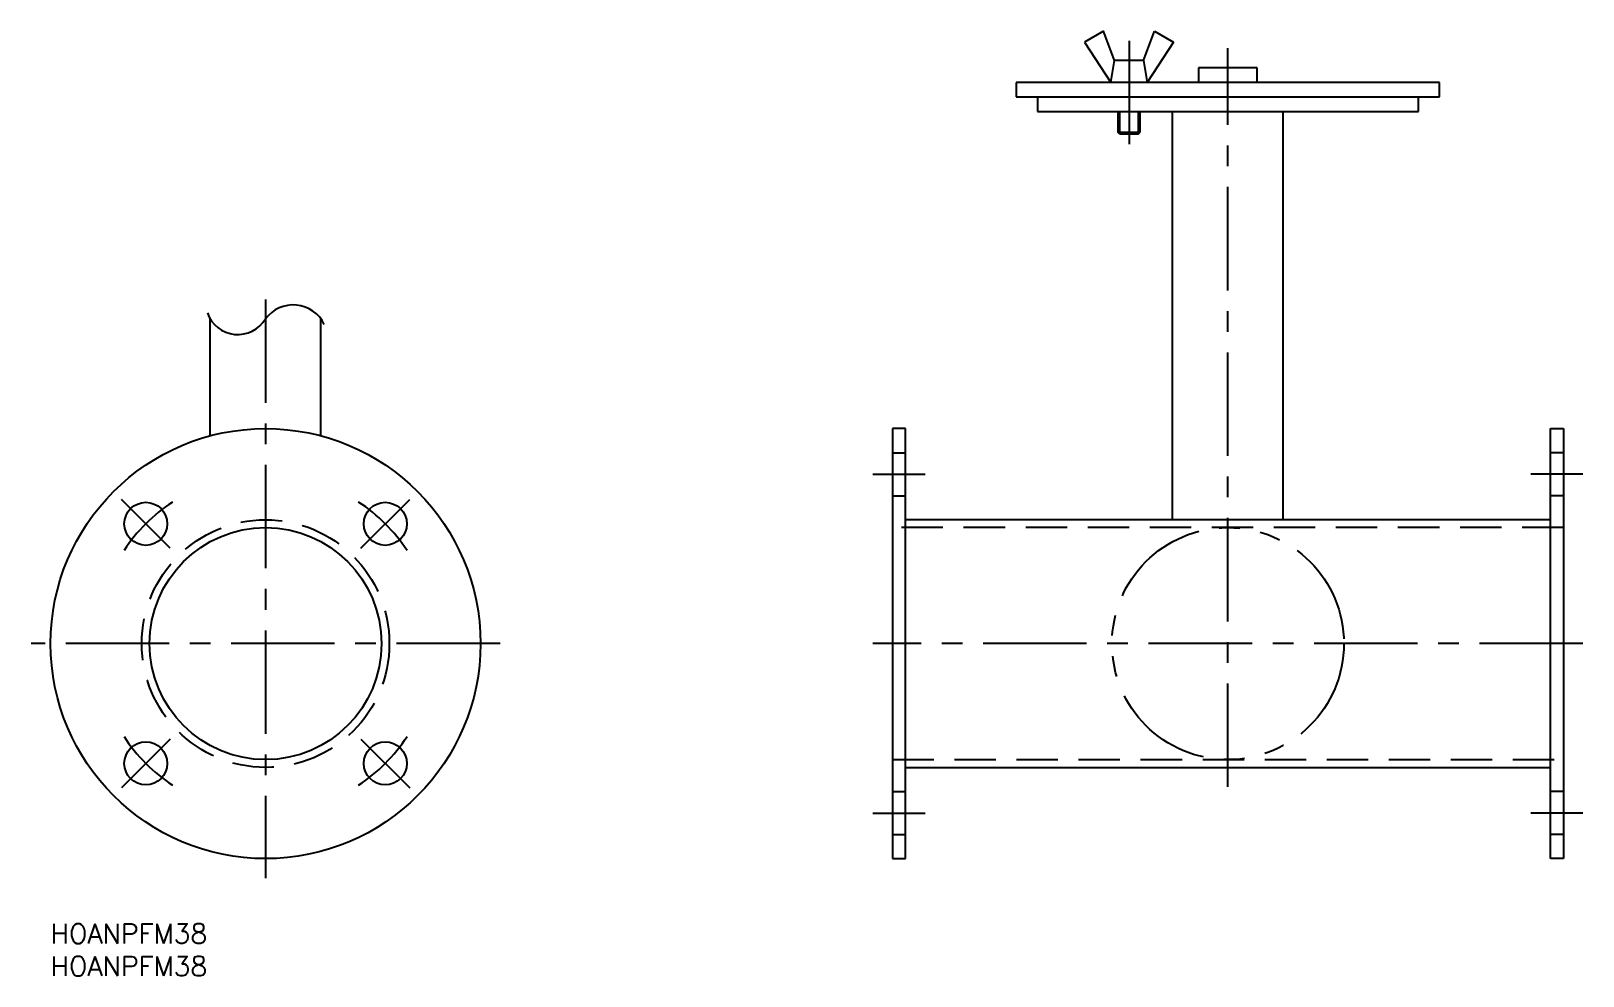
# Model space of a CAD drawing. Extents: x -3 to 235, y -8 to 137.
import ezdxf

# ---------------------------------------------------------------- set-up
doc = ezdxf.new("R2010")
doc.units = 0
doc.header["$LTSCALE"] = 0.5
for name, pattern in [('CENTER', [50.8, 31.75, -6.35, 6.35, -6.35]), ('DASHED', [19.05, 12.7, -6.35]), ('PHANTOM', [63.5, 31.75, -6.35, 6.35, -6.35, 6.35, -6.35])]:
    doc.linetypes.add(name, pattern=pattern)
for name, color, linetype in [('MSM_CENTER', 1, 'CENTER'), ('MSM_CONTINUOUS', 7, 'CONTINUOUS'), ('MSM_DASHED', 4, 'DASHED'), ('MSM_IMAGINARY', 6, 'PHANTOM'), ('MSM_NARROW', 5, 'CONTINUOUS'), ('MSM_PART_NUMBER', 7, 'CONTINUOUS')]:
    doc.layers.add(name, color=color, linetype=linetype)
doc.styles.get("Standard").update_dxf_attribs({"font": 'txt.shx', "height": 3, "bigfont": 'bigfont.shx'})

# ---------------------------------------------------------------- blocks, each defined once
blk = doc.blocks.new('*U2')
at = {"layer": 'MSM_PART_NUMBER'}
blk.add_text('HOANPFM38', height=3, dxfattribs=at).set_placement((0, -3))
blk = doc.blocks.new('*U3')
at = {"layer": 'MSM_PART_NUMBER'}
blk.add_text('HOANPFM38', height=3, dxfattribs=at).set_placement((0, -8))

msp = doc.modelspace()

# ---------------------------------------------------------------- linework, layer by layer
at = {"layer": 'MSM_CENTER'}
for p, q in [((165.55, 135.5), (165.55, 118.25)), ((180.74, 21), (180.74, 134.38)), ((33, 95.83), (33, 7)), ((126.24, 69), (134.24, 69)), ((235.24, 69), (227.24, 69)), ((18.36, 57.64), (10.87, 65.13)), ((47.64, 57.64), (55.13, 65.13)), ((69, 43), (-3, 43)), ((235.24, 43), (126.24, 43)), ((18.36, 28.36), (10.87, 20.87)), ((47.64, 28.36), (55.13, 20.87)), ((126.24, 17), (134.24, 17)), ((235.24, 17), (227.24, 17))]:
    msp.add_line(p, q, dxfattribs=at)
for start, end in [(123.3156, 146.6844), (33.3156, 56.6844), (213.3156, 236.6844), (303.3156, 326.6844)]:
    msp.add_arc((33, 43), 26, start, end, dxfattribs=at)
at = {"layer": 'MSM_CONTINUOUS'}
for p, q in [((161.66, 137), (158.74, 135.31)), ((163.3, 132.5), (161.66, 137)), ((167.8, 132.5), (169.44, 137)), ((169.44, 137), (172.36, 135.31)), ((158.74, 135.31), (162.74, 129.12)), ((172.36, 135.31), (168.36, 129.12)), ((162.74, 129.12), (163.3, 132.5)), ((167.8, 132.5), (163.3, 132.5)), ((167.8, 132.5), (168.36, 129.12)), ((185.24, 131.38), (176.24, 131.38)), ((176.24, 131.38), (176.24, 129.12)), ((185.24, 129.12), (185.24, 131.38)), ((213.24, 129.12), (148.24, 129.12)), ((148.24, 129.12), (148.24, 126.88)), ((213.24, 126.88), (213.24, 129.12)), ((148.24, 126.88), (213.24, 126.88)), ((151.49, 126.88), (151.49, 124.63)), ((209.99, 124.63), (209.99, 126.88)), ((151.49, 124.63), (209.99, 124.63)), ((163.86, 124.63), (163.86, 121.5)), ((167.24, 121.5), (167.24, 124.63)), ((172.24, 62), (172.24, 124.63)), ((189.24, 62), (189.24, 124.63)), ((164.11, 121.25), (163.86, 121.5)), ((163.86, 121.5), (167.24, 121.5)), ((164.11, 121.25), (166.99, 121.25)), ((166.99, 121.25), (167.24, 121.5)), ((24.5, 74.89), (24.5, 92.83)), ((41.5, 74.89), (41.5, 92.83)), ((131.24, 76), (129.24, 76)), ((129.24, 76), (129.24, 10)), ((131.24, 10), (131.24, 76)), ((230.24, 10), (230.24, 76)), ((230.24, 76), (232.24, 76)), ((232.24, 76), (232.24, 10)), ((230.24, 62), (131.24, 62)), ((131.24, 24), (230.24, 24)), ((129.24, 10), (131.24, 10)), ((232.24, 10), (230.24, 10))]:
    msp.add_line(p, q, dxfattribs=at)
for centre, radius in [((33, 43), 33), ((14.62, 61.38), 3.3), ((51.38, 61.38), 3.3), ((33, 43), 17.8), ((14.62, 24.62), 3.3), ((51.38, 24.62), 3.3)]:
    msp.add_circle(centre, radius, dxfattribs=at)
at = {"layer": 'MSM_DASHED'}
for p, q in [((129.24, 72.3), (131.24, 72.3)), ((232.24, 72.3), (230.24, 72.3)), ((129.24, 65.7), (131.24, 65.7)), ((232.24, 65.7), (230.24, 65.7)), ((232.24, 60.8), (129.24, 60.8)), ((129.24, 25.2), (232.24, 25.2)), ((129.24, 20.3), (131.24, 20.3)), ((232.24, 20.3), (230.24, 20.3)), ((129.24, 13.7), (131.24, 13.7)), ((232.24, 13.7), (230.24, 13.7))]:
    msp.add_line(p, q, dxfattribs=at)
msp.add_circle((33, 43), 19, dxfattribs=at)
at = {"layer": 'MSM_IMAGINARY'}
msp.add_circle((180.74, 43), 17.8, dxfattribs=at)
at = {"layer": 'MSM_NARROW'}
for p, q in [((164.11, 124.63), (164.11, 121.25)), ((166.99, 121.25), (166.99, 124.63))]:
    msp.add_line(p, q, dxfattribs=at)
for centre, radius, start, end in [((28.75, 95.39), 4.96, 199.4592, 328.9866), ((37.25, 89.7), 5.28, 25.5701, 143.5814)]:
    msp.add_arc(centre, radius, start, end, dxfattribs=at)

# ---------------------------------------------------------------- block references
at = {"layer": 'MSM_CONTINUOUS'}
for name in ['*U2', '*U3']:
    msp.add_blockref(name, (0, 0), dxfattribs=at)

doc.saveas('drawing.dxf')
